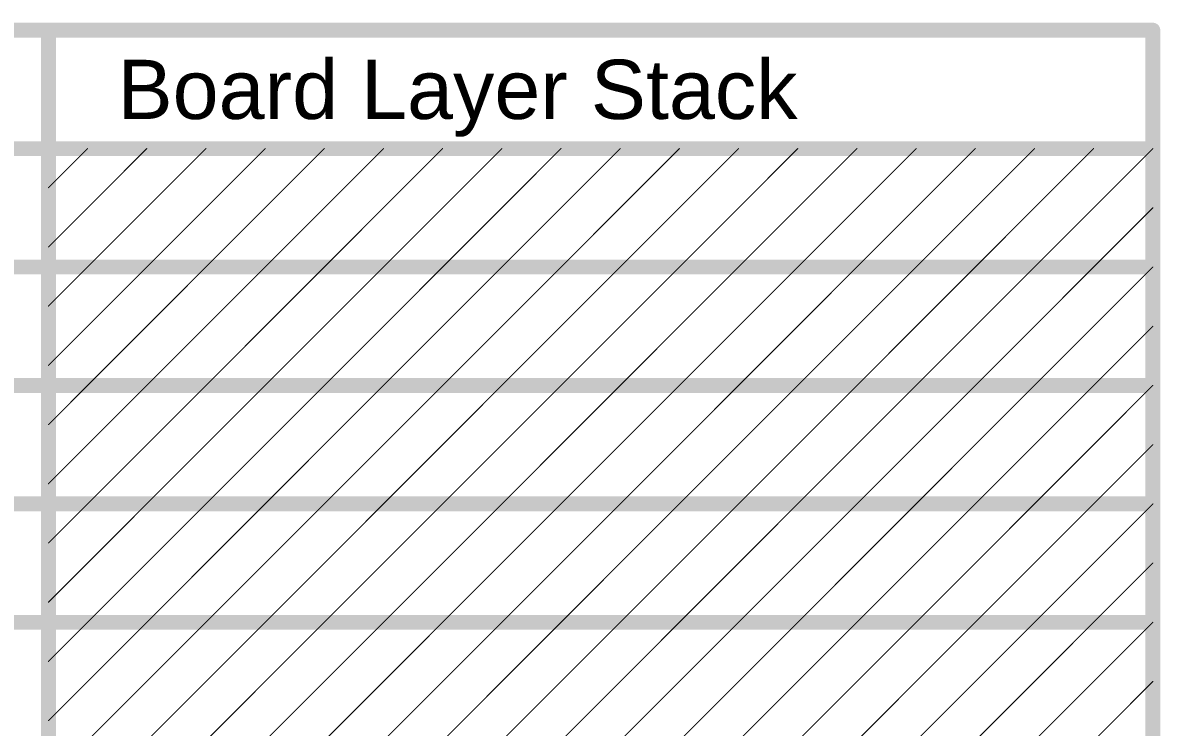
# Model space of a CAD drawing. Header units: inches. Extents: x -5 to 234, y -4 to 104.
# Drawn here: x 204.4 to 233.7, y 17.42 to 35.55 of the extents above; entities that cross this region are included whole.
import ezdxf

# ---------------------------------------------------------------- set-up
doc = ezdxf.new("R2010")
doc.units = ezdxf.units.IN
doc.layers.add('Dimension', color=6, linetype='Continuous')
doc.styles.add('Arial', font='', dxfattribs={"height": 0.2})
doc.styles.get('Arial').set_extended_font_data('Arial')

msp = doc.modelspace()

# ---------------------------------------------------------------- linework, layer by layer
at = {"layer": 'Dimension'}
for points in [[(118.22, 35.357, 0.381, 0.381, 0), (233.506, 35.357, 0.381, 0.381, 0)], [(205.066, -1.219, 0.381, 0.381, 0), (205.066, 35.357, 0.381, 0.381, 0)], [(233.506, -1.219, 0.381, 0.381, 0), (233.506, 35.357, 0.381, 0.381, 0)], [(118.22, 32.309, 0.381, 0.381, 0), (233.506, 32.309, 0.381, 0.381, 0)], [(205.066, 29.777, 0.0254, 0.0254, 0), (207.598, 32.309, 0.0254, 0.0254, 0)], [(205.066, 31.301, 0.0254, 0.0254, 0), (206.074, 32.309, 0.0254, 0.0254, 0)], [(206.074, 29.261, 0.0254, 0.0254, 0), (209.122, 32.309, 0.0254, 0.0254, 0)], [(207.598, 29.261, 0.0254, 0.0254, 0), (210.646, 32.309, 0.0254, 0.0254, 0)], [(209.122, 29.261, 0.0254, 0.0254, 0), (212.17, 32.309, 0.0254, 0.0254, 0)], [(210.646, 29.261, 0.0254, 0.0254, 0), (213.694, 32.309, 0.0254, 0.0254, 0)], [(212.17, 29.261, 0.0254, 0.0254, 0), (215.218, 32.309, 0.0254, 0.0254, 0)], [(213.694, 29.261, 0.0254, 0.0254, 0), (216.742, 32.309, 0.0254, 0.0254, 0)], [(215.218, 29.261, 0.0254, 0.0254, 0), (218.266, 32.309, 0.0254, 0.0254, 0)], [(216.742, 29.261, 0.0254, 0.0254, 0), (219.79, 32.309, 0.0254, 0.0254, 0)], [(218.266, 29.261, 0.0254, 0.0254, 0), (221.314, 32.309, 0.0254, 0.0254, 0)], [(219.79, 29.261, 0.0254, 0.0254, 0), (222.838, 32.309, 0.0254, 0.0254, 0)], [(221.314, 29.261, 0.0254, 0.0254, 0), (224.362, 32.309, 0.0254, 0.0254, 0)], [(222.838, 29.261, 0.0254, 0.0254, 0), (225.886, 32.309, 0.0254, 0.0254, 0)], [(224.362, 29.261, 0.0254, 0.0254, 0), (227.41, 32.309, 0.0254, 0.0254, 0)], [(225.886, 29.261, 0.0254, 0.0254, 0), (228.934, 32.309, 0.0254, 0.0254, 0)], [(227.41, 29.261, 0.0254, 0.0254, 0), (230.458, 32.309, 0.0254, 0.0254, 0)], [(228.934, 29.261, 0.0254, 0.0254, 0), (231.982, 32.309, 0.0254, 0.0254, 0)], [(230.458, 29.261, 0.0254, 0.0254, 0), (233.506, 32.309, 0.0254, 0.0254, 0)], [(231.982, 29.261, 0.0254, 0.0254, 0), (233.506, 30.785, 0.0254, 0.0254, 0)], [(190.591, 29.261, 0.381, 0.381, 0), (205.066, 29.261, 0.381, 0.381, 0)], [(205.066, 29.261, 0.381, 0.381, 0), (233.506, 29.261, 0.381, 0.381, 0)], [(205.066, 26.729, 0.0254, 0.0254, 0), (207.598, 29.261, 0.0254, 0.0254, 0)], [(205.066, 28.253, 0.0254, 0.0254, 0), (206.074, 29.261, 0.0254, 0.0254, 0)], [(206.074, 26.213, 0.0254, 0.0254, 0), (209.122, 29.261, 0.0254, 0.0254, 0)], [(207.598, 26.213, 0.0254, 0.0254, 0), (210.646, 29.261, 0.0254, 0.0254, 0)], [(209.122, 26.213, 0.0254, 0.0254, 0), (212.17, 29.261, 0.0254, 0.0254, 0)], [(210.646, 26.213, 0.0254, 0.0254, 0), (213.694, 29.261, 0.0254, 0.0254, 0)], [(212.17, 26.213, 0.0254, 0.0254, 0), (215.218, 29.261, 0.0254, 0.0254, 0)], [(213.694, 26.213, 0.0254, 0.0254, 0), (216.742, 29.261, 0.0254, 0.0254, 0)], [(215.218, 26.213, 0.0254, 0.0254, 0), (218.266, 29.261, 0.0254, 0.0254, 0)], [(216.742, 26.213, 0.0254, 0.0254, 0), (219.79, 29.261, 0.0254, 0.0254, 0)], [(218.266, 26.213, 0.0254, 0.0254, 0), (221.314, 29.261, 0.0254, 0.0254, 0)], [(219.79, 26.213, 0.0254, 0.0254, 0), (222.838, 29.261, 0.0254, 0.0254, 0)], [(221.314, 26.213, 0.0254, 0.0254, 0), (224.362, 29.261, 0.0254, 0.0254, 0)], [(222.838, 26.213, 0.0254, 0.0254, 0), (225.886, 29.261, 0.0254, 0.0254, 0)], [(224.362, 26.213, 0.0254, 0.0254, 0), (227.41, 29.261, 0.0254, 0.0254, 0)], [(225.886, 26.213, 0.0254, 0.0254, 0), (228.934, 29.261, 0.0254, 0.0254, 0)], [(227.41, 26.213, 0.0254, 0.0254, 0), (230.458, 29.261, 0.0254, 0.0254, 0)], [(228.934, 26.213, 0.0254, 0.0254, 0), (231.982, 29.261, 0.0254, 0.0254, 0)], [(230.458, 26.213, 0.0254, 0.0254, 0), (233.506, 29.261, 0.0254, 0.0254, 0)], [(231.982, 26.213, 0.0254, 0.0254, 0), (233.506, 27.737, 0.0254, 0.0254, 0)], [(190.591, 26.213, 0.381, 0.381, 0), (205.066, 26.213, 0.381, 0.381, 0)], [(205.066, 26.213, 0.381, 0.381, 0), (233.506, 26.213, 0.381, 0.381, 0)], [(205.066, 23.681, 0.0254, 0.0254, 0), (207.598, 26.213, 0.0254, 0.0254, 0)], [(205.066, 25.205, 0.0254, 0.0254, 0), (206.074, 26.213, 0.0254, 0.0254, 0)], [(206.074, 23.165, 0.0254, 0.0254, 0), (209.122, 26.213, 0.0254, 0.0254, 0)], [(207.598, 23.165, 0.0254, 0.0254, 0), (210.646, 26.213, 0.0254, 0.0254, 0)], [(209.122, 23.165, 0.0254, 0.0254, 0), (212.17, 26.213, 0.0254, 0.0254, 0)], [(210.646, 23.165, 0.0254, 0.0254, 0), (213.694, 26.213, 0.0254, 0.0254, 0)], [(212.17, 23.165, 0.0254, 0.0254, 0), (215.218, 26.213, 0.0254, 0.0254, 0)], [(213.694, 23.165, 0.0254, 0.0254, 0), (216.742, 26.213, 0.0254, 0.0254, 0)], [(215.218, 23.165, 0.0254, 0.0254, 0), (218.266, 26.213, 0.0254, 0.0254, 0)], [(216.742, 23.165, 0.0254, 0.0254, 0), (219.79, 26.213, 0.0254, 0.0254, 0)], [(218.266, 23.165, 0.0254, 0.0254, 0), (221.314, 26.213, 0.0254, 0.0254, 0)], [(219.79, 23.165, 0.0254, 0.0254, 0), (222.838, 26.213, 0.0254, 0.0254, 0)], [(221.314, 23.165, 0.0254, 0.0254, 0), (224.362, 26.213, 0.0254, 0.0254, 0)], [(222.838, 23.165, 0.0254, 0.0254, 0), (225.886, 26.213, 0.0254, 0.0254, 0)], [(224.362, 23.165, 0.0254, 0.0254, 0), (227.41, 26.213, 0.0254, 0.0254, 0)], [(225.886, 23.165, 0.0254, 0.0254, 0), (228.934, 26.213, 0.0254, 0.0254, 0)], [(227.41, 23.165, 0.0254, 0.0254, 0), (230.458, 26.213, 0.0254, 0.0254, 0)], [(228.934, 23.165, 0.0254, 0.0254, 0), (231.982, 26.213, 0.0254, 0.0254, 0)], [(230.458, 23.165, 0.0254, 0.0254, 0), (233.506, 26.213, 0.0254, 0.0254, 0)], [(231.982, 23.165, 0.0254, 0.0254, 0), (233.506, 24.689, 0.0254, 0.0254, 0)], [(190.591, 23.165, 0.381, 0.381, 0), (205.066, 23.165, 0.381, 0.381, 0)], [(205.066, 23.165, 0.381, 0.381, 0), (233.506, 23.165, 0.381, 0.381, 0)], [(205.066, 20.633, 0.0254, 0.0254, 0), (207.598, 23.165, 0.0254, 0.0254, 0)], [(205.066, 22.157, 0.0254, 0.0254, 0), (206.074, 23.165, 0.0254, 0.0254, 0)], [(206.074, 20.117, 0.0254, 0.0254, 0), (209.122, 23.165, 0.0254, 0.0254, 0)], [(207.598, 20.117, 0.0254, 0.0254, 0), (210.646, 23.165, 0.0254, 0.0254, 0)], [(209.122, 20.117, 0.0254, 0.0254, 0), (212.17, 23.165, 0.0254, 0.0254, 0)], [(210.646, 20.117, 0.0254, 0.0254, 0), (213.694, 23.165, 0.0254, 0.0254, 0)], [(212.17, 20.117, 0.0254, 0.0254, 0), (215.218, 23.165, 0.0254, 0.0254, 0)], [(213.694, 20.117, 0.0254, 0.0254, 0), (216.742, 23.165, 0.0254, 0.0254, 0)], [(215.218, 20.117, 0.0254, 0.0254, 0), (218.266, 23.165, 0.0254, 0.0254, 0)], [(216.742, 20.117, 0.0254, 0.0254, 0), (219.79, 23.165, 0.0254, 0.0254, 0)], [(218.266, 20.117, 0.0254, 0.0254, 0), (221.314, 23.165, 0.0254, 0.0254, 0)], [(219.79, 20.117, 0.0254, 0.0254, 0), (222.838, 23.165, 0.0254, 0.0254, 0)], [(221.314, 20.117, 0.0254, 0.0254, 0), (224.362, 23.165, 0.0254, 0.0254, 0)], [(222.838, 20.117, 0.0254, 0.0254, 0), (225.886, 23.165, 0.0254, 0.0254, 0)], [(224.362, 20.117, 0.0254, 0.0254, 0), (227.41, 23.165, 0.0254, 0.0254, 0)], [(225.886, 20.117, 0.0254, 0.0254, 0), (228.934, 23.165, 0.0254, 0.0254, 0)], [(227.41, 20.117, 0.0254, 0.0254, 0), (230.458, 23.165, 0.0254, 0.0254, 0)], [(228.934, 20.117, 0.0254, 0.0254, 0), (231.982, 23.165, 0.0254, 0.0254, 0)], [(230.458, 20.117, 0.0254, 0.0254, 0), (233.506, 23.165, 0.0254, 0.0254, 0)], [(231.982, 20.117, 0.0254, 0.0254, 0), (233.506, 21.641, 0.0254, 0.0254, 0)], [(190.591, 20.117, 0.381, 0.381, 0), (205.066, 20.117, 0.381, 0.381, 0)], [(205.066, 20.117, 0.381, 0.381, 0), (233.506, 20.117, 0.381, 0.381, 0)], [(205.066, 17.585, 0.0254, 0.0254, 0), (207.598, 20.117, 0.0254, 0.0254, 0)], [(205.066, 19.109, 0.0254, 0.0254, 0), (206.074, 20.117, 0.0254, 0.0254, 0)], [(206.074, 17.069, 0.0254, 0.0254, 0), (209.122, 20.117, 0.0254, 0.0254, 0)], [(207.598, 17.069, 0.0254, 0.0254, 0), (210.646, 20.117, 0.0254, 0.0254, 0)], [(209.122, 17.069, 0.0254, 0.0254, 0), (212.17, 20.117, 0.0254, 0.0254, 0)], [(210.646, 17.069, 0.0254, 0.0254, 0), (213.694, 20.117, 0.0254, 0.0254, 0)], [(212.17, 17.069, 0.0254, 0.0254, 0), (215.218, 20.117, 0.0254, 0.0254, 0)], [(213.694, 17.069, 0.0254, 0.0254, 0), (216.742, 20.117, 0.0254, 0.0254, 0)], [(215.218, 17.069, 0.0254, 0.0254, 0), (218.266, 20.117, 0.0254, 0.0254, 0)], [(216.742, 17.069, 0.0254, 0.0254, 0), (219.79, 20.117, 0.0254, 0.0254, 0)], [(218.266, 17.069, 0.0254, 0.0254, 0), (221.314, 20.117, 0.0254, 0.0254, 0)], [(219.79, 17.069, 0.0254, 0.0254, 0), (222.838, 20.117, 0.0254, 0.0254, 0)], [(221.314, 17.069, 0.0254, 0.0254, 0), (224.362, 20.117, 0.0254, 0.0254, 0)], [(222.838, 17.069, 0.0254, 0.0254, 0), (225.886, 20.117, 0.0254, 0.0254, 0)], [(224.362, 17.069, 0.0254, 0.0254, 0), (227.41, 20.117, 0.0254, 0.0254, 0)], [(225.886, 17.069, 0.0254, 0.0254, 0), (228.934, 20.117, 0.0254, 0.0254, 0)], [(227.41, 17.069, 0.0254, 0.0254, 0), (230.458, 20.117, 0.0254, 0.0254, 0)], [(228.934, 17.069, 0.0254, 0.0254, 0), (231.982, 20.117, 0.0254, 0.0254, 0)], [(230.458, 17.069, 0.0254, 0.0254, 0), (233.506, 20.117, 0.0254, 0.0254, 0)], [(231.982, 17.069, 0.0254, 0.0254, 0), (233.506, 18.593, 0.0254, 0.0254, 0)]]:
    msp.add_lwpolyline(points, format="xyseb", dxfattribs=at)
for points in [[(204.971, 35.357, 0.191, 0.191, 1), (205.161, 35.357, 0.191, 0.191, 1)], [(233.411, 35.357, 0.191, 0.191, 1), (233.601, 35.357, 0.191, 0.191, 1)], [(233.411, 35.357, 0.191, 0.191, 1), (233.601, 35.357, 0.191, 0.191, 1)], [(206.068, 32.309, 0.0127, 0.0127, 1), (206.08, 32.309, 0.0127, 0.0127, 1)], [(207.592, 32.309, 0.0127, 0.0127, 1), (207.604, 32.309, 0.0127, 0.0127, 1)], [(209.116, 32.309, 0.0127, 0.0127, 1), (209.128, 32.309, 0.0127, 0.0127, 1)], [(210.64, 32.309, 0.0127, 0.0127, 1), (210.652, 32.309, 0.0127, 0.0127, 1)], [(212.164, 32.309, 0.0127, 0.0127, 1), (212.176, 32.309, 0.0127, 0.0127, 1)], [(213.688, 32.309, 0.0127, 0.0127, 1), (213.7, 32.309, 0.0127, 0.0127, 1)], [(215.212, 32.309, 0.0127, 0.0127, 1), (215.224, 32.309, 0.0127, 0.0127, 1)], [(216.736, 32.309, 0.0127, 0.0127, 1), (216.748, 32.309, 0.0127, 0.0127, 1)], [(218.26, 32.309, 0.0127, 0.0127, 1), (218.272, 32.309, 0.0127, 0.0127, 1)], [(219.784, 32.309, 0.0127, 0.0127, 1), (219.796, 32.309, 0.0127, 0.0127, 1)], [(221.308, 32.309, 0.0127, 0.0127, 1), (221.32, 32.309, 0.0127, 0.0127, 1)], [(222.832, 32.309, 0.0127, 0.0127, 1), (222.844, 32.309, 0.0127, 0.0127, 1)], [(224.356, 32.309, 0.0127, 0.0127, 1), (224.368, 32.309, 0.0127, 0.0127, 1)], [(225.88, 32.309, 0.0127, 0.0127, 1), (225.892, 32.309, 0.0127, 0.0127, 1)], [(227.404, 32.309, 0.0127, 0.0127, 1), (227.416, 32.309, 0.0127, 0.0127, 1)], [(228.928, 32.309, 0.0127, 0.0127, 1), (228.94, 32.309, 0.0127, 0.0127, 1)], [(230.452, 32.309, 0.0127, 0.0127, 1), (230.464, 32.309, 0.0127, 0.0127, 1)], [(231.976, 32.309, 0.0127, 0.0127, 1), (231.988, 32.309, 0.0127, 0.0127, 1)], [(233.411, 32.309, 0.191, 0.191, 1), (233.601, 32.309, 0.191, 0.191, 1)], [(233.5, 32.309, 0.0127, 0.0127, 1), (233.512, 32.309, 0.0127, 0.0127, 1)], [(205.06, 31.301, 0.0127, 0.0127, 1), (205.072, 31.301, 0.0127, 0.0127, 1)], [(233.5, 30.785, 0.0127, 0.0127, 1), (233.512, 30.785, 0.0127, 0.0127, 1)], [(205.06, 29.777, 0.0127, 0.0127, 1), (205.072, 29.777, 0.0127, 0.0127, 1)], [(204.971, 29.261, 0.191, 0.191, 1), (205.161, 29.261, 0.191, 0.191, 1)], [(204.971, 29.261, 0.191, 0.191, 1), (205.161, 29.261, 0.191, 0.191, 1)], [(233.411, 29.261, 0.191, 0.191, 1), (233.601, 29.261, 0.191, 0.191, 1)], [(206.068, 29.261, 0.0127, 0.0127, 1), (206.08, 29.261, 0.0127, 0.0127, 1)], [(206.068, 29.261, 0.0127, 0.0127, 1), (206.08, 29.261, 0.0127, 0.0127, 1)], [(207.592, 29.261, 0.0127, 0.0127, 1), (207.604, 29.261, 0.0127, 0.0127, 1)], [(207.592, 29.261, 0.0127, 0.0127, 1), (207.604, 29.261, 0.0127, 0.0127, 1)], [(209.116, 29.261, 0.0127, 0.0127, 1), (209.128, 29.261, 0.0127, 0.0127, 1)], [(209.116, 29.261, 0.0127, 0.0127, 1), (209.128, 29.261, 0.0127, 0.0127, 1)], [(210.64, 29.261, 0.0127, 0.0127, 1), (210.652, 29.261, 0.0127, 0.0127, 1)], [(210.64, 29.261, 0.0127, 0.0127, 1), (210.652, 29.261, 0.0127, 0.0127, 1)], [(212.164, 29.261, 0.0127, 0.0127, 1), (212.176, 29.261, 0.0127, 0.0127, 1)], [(212.164, 29.261, 0.0127, 0.0127, 1), (212.176, 29.261, 0.0127, 0.0127, 1)], [(213.688, 29.261, 0.0127, 0.0127, 1), (213.7, 29.261, 0.0127, 0.0127, 1)], [(213.688, 29.261, 0.0127, 0.0127, 1), (213.7, 29.261, 0.0127, 0.0127, 1)], [(215.212, 29.261, 0.0127, 0.0127, 1), (215.224, 29.261, 0.0127, 0.0127, 1)], [(215.212, 29.261, 0.0127, 0.0127, 1), (215.224, 29.261, 0.0127, 0.0127, 1)], [(216.736, 29.261, 0.0127, 0.0127, 1), (216.748, 29.261, 0.0127, 0.0127, 1)], [(216.736, 29.261, 0.0127, 0.0127, 1), (216.748, 29.261, 0.0127, 0.0127, 1)], [(218.26, 29.261, 0.0127, 0.0127, 1), (218.272, 29.261, 0.0127, 0.0127, 1)], [(218.26, 29.261, 0.0127, 0.0127, 1), (218.272, 29.261, 0.0127, 0.0127, 1)], [(219.784, 29.261, 0.0127, 0.0127, 1), (219.796, 29.261, 0.0127, 0.0127, 1)], [(219.784, 29.261, 0.0127, 0.0127, 1), (219.796, 29.261, 0.0127, 0.0127, 1)], [(221.308, 29.261, 0.0127, 0.0127, 1), (221.32, 29.261, 0.0127, 0.0127, 1)], [(221.308, 29.261, 0.0127, 0.0127, 1), (221.32, 29.261, 0.0127, 0.0127, 1)], [(222.832, 29.261, 0.0127, 0.0127, 1), (222.844, 29.261, 0.0127, 0.0127, 1)], [(222.832, 29.261, 0.0127, 0.0127, 1), (222.844, 29.261, 0.0127, 0.0127, 1)], [(224.356, 29.261, 0.0127, 0.0127, 1), (224.368, 29.261, 0.0127, 0.0127, 1)], [(224.356, 29.261, 0.0127, 0.0127, 1), (224.368, 29.261, 0.0127, 0.0127, 1)], [(225.88, 29.261, 0.0127, 0.0127, 1), (225.892, 29.261, 0.0127, 0.0127, 1)], [(225.88, 29.261, 0.0127, 0.0127, 1), (225.892, 29.261, 0.0127, 0.0127, 1)], [(227.404, 29.261, 0.0127, 0.0127, 1), (227.416, 29.261, 0.0127, 0.0127, 1)], [(227.404, 29.261, 0.0127, 0.0127, 1), (227.416, 29.261, 0.0127, 0.0127, 1)], [(228.928, 29.261, 0.0127, 0.0127, 1), (228.94, 29.261, 0.0127, 0.0127, 1)], [(228.928, 29.261, 0.0127, 0.0127, 1), (228.94, 29.261, 0.0127, 0.0127, 1)], [(230.452, 29.261, 0.0127, 0.0127, 1), (230.464, 29.261, 0.0127, 0.0127, 1)], [(230.452, 29.261, 0.0127, 0.0127, 1), (230.464, 29.261, 0.0127, 0.0127, 1)], [(231.976, 29.261, 0.0127, 0.0127, 1), (231.988, 29.261, 0.0127, 0.0127, 1)], [(231.976, 29.261, 0.0127, 0.0127, 1), (231.988, 29.261, 0.0127, 0.0127, 1)], [(233.5, 29.261, 0.0127, 0.0127, 1), (233.512, 29.261, 0.0127, 0.0127, 1)], [(205.06, 28.253, 0.0127, 0.0127, 1), (205.072, 28.253, 0.0127, 0.0127, 1)], [(233.5, 27.737, 0.0127, 0.0127, 1), (233.512, 27.737, 0.0127, 0.0127, 1)], [(205.06, 26.729, 0.0127, 0.0127, 1), (205.072, 26.729, 0.0127, 0.0127, 1)], [(204.971, 26.213, 0.191, 0.191, 1), (205.161, 26.213, 0.191, 0.191, 1)], [(204.971, 26.213, 0.191, 0.191, 1), (205.161, 26.213, 0.191, 0.191, 1)], [(233.411, 26.213, 0.191, 0.191, 1), (233.601, 26.213, 0.191, 0.191, 1)], [(206.068, 26.213, 0.0127, 0.0127, 1), (206.08, 26.213, 0.0127, 0.0127, 1)], [(206.068, 26.213, 0.0127, 0.0127, 1), (206.08, 26.213, 0.0127, 0.0127, 1)], [(207.592, 26.213, 0.0127, 0.0127, 1), (207.604, 26.213, 0.0127, 0.0127, 1)], [(207.592, 26.213, 0.0127, 0.0127, 1), (207.604, 26.213, 0.0127, 0.0127, 1)], [(209.116, 26.213, 0.0127, 0.0127, 1), (209.128, 26.213, 0.0127, 0.0127, 1)], [(209.116, 26.213, 0.0127, 0.0127, 1), (209.128, 26.213, 0.0127, 0.0127, 1)], [(210.64, 26.213, 0.0127, 0.0127, 1), (210.652, 26.213, 0.0127, 0.0127, 1)], [(210.64, 26.213, 0.0127, 0.0127, 1), (210.652, 26.213, 0.0127, 0.0127, 1)], [(212.164, 26.213, 0.0127, 0.0127, 1), (212.176, 26.213, 0.0127, 0.0127, 1)], [(212.164, 26.213, 0.0127, 0.0127, 1), (212.176, 26.213, 0.0127, 0.0127, 1)], [(213.688, 26.213, 0.0127, 0.0127, 1), (213.7, 26.213, 0.0127, 0.0127, 1)], [(213.688, 26.213, 0.0127, 0.0127, 1), (213.7, 26.213, 0.0127, 0.0127, 1)], [(215.212, 26.213, 0.0127, 0.0127, 1), (215.224, 26.213, 0.0127, 0.0127, 1)], [(215.212, 26.213, 0.0127, 0.0127, 1), (215.224, 26.213, 0.0127, 0.0127, 1)], [(216.736, 26.213, 0.0127, 0.0127, 1), (216.748, 26.213, 0.0127, 0.0127, 1)], [(216.736, 26.213, 0.0127, 0.0127, 1), (216.748, 26.213, 0.0127, 0.0127, 1)], [(218.26, 26.213, 0.0127, 0.0127, 1), (218.272, 26.213, 0.0127, 0.0127, 1)], [(218.26, 26.213, 0.0127, 0.0127, 1), (218.272, 26.213, 0.0127, 0.0127, 1)], [(219.784, 26.213, 0.0127, 0.0127, 1), (219.796, 26.213, 0.0127, 0.0127, 1)], [(219.784, 26.213, 0.0127, 0.0127, 1), (219.796, 26.213, 0.0127, 0.0127, 1)], [(221.308, 26.213, 0.0127, 0.0127, 1), (221.32, 26.213, 0.0127, 0.0127, 1)], [(221.308, 26.213, 0.0127, 0.0127, 1), (221.32, 26.213, 0.0127, 0.0127, 1)], [(222.832, 26.213, 0.0127, 0.0127, 1), (222.844, 26.213, 0.0127, 0.0127, 1)], [(222.832, 26.213, 0.0127, 0.0127, 1), (222.844, 26.213, 0.0127, 0.0127, 1)], [(224.356, 26.213, 0.0127, 0.0127, 1), (224.368, 26.213, 0.0127, 0.0127, 1)], [(224.356, 26.213, 0.0127, 0.0127, 1), (224.368, 26.213, 0.0127, 0.0127, 1)], [(225.88, 26.213, 0.0127, 0.0127, 1), (225.892, 26.213, 0.0127, 0.0127, 1)], [(225.88, 26.213, 0.0127, 0.0127, 1), (225.892, 26.213, 0.0127, 0.0127, 1)], [(227.404, 26.213, 0.0127, 0.0127, 1), (227.416, 26.213, 0.0127, 0.0127, 1)], [(227.404, 26.213, 0.0127, 0.0127, 1), (227.416, 26.213, 0.0127, 0.0127, 1)], [(228.928, 26.213, 0.0127, 0.0127, 1), (228.94, 26.213, 0.0127, 0.0127, 1)], [(228.928, 26.213, 0.0127, 0.0127, 1), (228.94, 26.213, 0.0127, 0.0127, 1)], [(230.452, 26.213, 0.0127, 0.0127, 1), (230.464, 26.213, 0.0127, 0.0127, 1)], [(230.452, 26.213, 0.0127, 0.0127, 1), (230.464, 26.213, 0.0127, 0.0127, 1)], [(231.976, 26.213, 0.0127, 0.0127, 1), (231.988, 26.213, 0.0127, 0.0127, 1)], [(231.976, 26.213, 0.0127, 0.0127, 1), (231.988, 26.213, 0.0127, 0.0127, 1)], [(233.5, 26.213, 0.0127, 0.0127, 1), (233.512, 26.213, 0.0127, 0.0127, 1)], [(205.06, 25.205, 0.0127, 0.0127, 1), (205.072, 25.205, 0.0127, 0.0127, 1)], [(233.5, 24.689, 0.0127, 0.0127, 1), (233.512, 24.689, 0.0127, 0.0127, 1)], [(205.06, 23.681, 0.0127, 0.0127, 1), (205.072, 23.681, 0.0127, 0.0127, 1)], [(204.971, 23.165, 0.191, 0.191, 1), (205.161, 23.165, 0.191, 0.191, 1)], [(204.971, 23.165, 0.191, 0.191, 1), (205.161, 23.165, 0.191, 0.191, 1)], [(206.068, 23.165, 0.0127, 0.0127, 1), (206.08, 23.165, 0.0127, 0.0127, 1)], [(206.068, 23.165, 0.0127, 0.0127, 1), (206.08, 23.165, 0.0127, 0.0127, 1)], [(207.592, 23.165, 0.0127, 0.0127, 1), (207.604, 23.165, 0.0127, 0.0127, 1)], [(207.592, 23.165, 0.0127, 0.0127, 1), (207.604, 23.165, 0.0127, 0.0127, 1)], [(209.116, 23.165, 0.0127, 0.0127, 1), (209.128, 23.165, 0.0127, 0.0127, 1)], [(209.116, 23.165, 0.0127, 0.0127, 1), (209.128, 23.165, 0.0127, 0.0127, 1)], [(210.64, 23.165, 0.0127, 0.0127, 1), (210.652, 23.165, 0.0127, 0.0127, 1)], [(210.64, 23.165, 0.0127, 0.0127, 1), (210.652, 23.165, 0.0127, 0.0127, 1)], [(212.164, 23.165, 0.0127, 0.0127, 1), (212.176, 23.165, 0.0127, 0.0127, 1)], [(212.164, 23.165, 0.0127, 0.0127, 1), (212.176, 23.165, 0.0127, 0.0127, 1)], [(213.688, 23.165, 0.0127, 0.0127, 1), (213.7, 23.165, 0.0127, 0.0127, 1)], [(213.688, 23.165, 0.0127, 0.0127, 1), (213.7, 23.165, 0.0127, 0.0127, 1)], [(215.212, 23.165, 0.0127, 0.0127, 1), (215.224, 23.165, 0.0127, 0.0127, 1)], [(215.212, 23.165, 0.0127, 0.0127, 1), (215.224, 23.165, 0.0127, 0.0127, 1)], [(216.736, 23.165, 0.0127, 0.0127, 1), (216.748, 23.165, 0.0127, 0.0127, 1)], [(216.736, 23.165, 0.0127, 0.0127, 1), (216.748, 23.165, 0.0127, 0.0127, 1)], [(218.26, 23.165, 0.0127, 0.0127, 1), (218.272, 23.165, 0.0127, 0.0127, 1)], [(218.26, 23.165, 0.0127, 0.0127, 1), (218.272, 23.165, 0.0127, 0.0127, 1)], [(219.784, 23.165, 0.0127, 0.0127, 1), (219.796, 23.165, 0.0127, 0.0127, 1)], [(219.784, 23.165, 0.0127, 0.0127, 1), (219.796, 23.165, 0.0127, 0.0127, 1)], [(221.308, 23.165, 0.0127, 0.0127, 1), (221.32, 23.165, 0.0127, 0.0127, 1)], [(221.308, 23.165, 0.0127, 0.0127, 1), (221.32, 23.165, 0.0127, 0.0127, 1)], [(222.832, 23.165, 0.0127, 0.0127, 1), (222.844, 23.165, 0.0127, 0.0127, 1)], [(222.832, 23.165, 0.0127, 0.0127, 1), (222.844, 23.165, 0.0127, 0.0127, 1)], [(224.356, 23.165, 0.0127, 0.0127, 1), (224.368, 23.165, 0.0127, 0.0127, 1)], [(224.356, 23.165, 0.0127, 0.0127, 1), (224.368, 23.165, 0.0127, 0.0127, 1)], [(225.88, 23.165, 0.0127, 0.0127, 1), (225.892, 23.165, 0.0127, 0.0127, 1)], [(225.88, 23.165, 0.0127, 0.0127, 1), (225.892, 23.165, 0.0127, 0.0127, 1)], [(227.404, 23.165, 0.0127, 0.0127, 1), (227.416, 23.165, 0.0127, 0.0127, 1)], [(227.404, 23.165, 0.0127, 0.0127, 1), (227.416, 23.165, 0.0127, 0.0127, 1)], [(228.928, 23.165, 0.0127, 0.0127, 1), (228.94, 23.165, 0.0127, 0.0127, 1)], [(228.928, 23.165, 0.0127, 0.0127, 1), (228.94, 23.165, 0.0127, 0.0127, 1)], [(230.452, 23.165, 0.0127, 0.0127, 1), (230.464, 23.165, 0.0127, 0.0127, 1)], [(230.452, 23.165, 0.0127, 0.0127, 1), (230.464, 23.165, 0.0127, 0.0127, 1)], [(231.976, 23.165, 0.0127, 0.0127, 1), (231.988, 23.165, 0.0127, 0.0127, 1)], [(231.976, 23.165, 0.0127, 0.0127, 1), (231.988, 23.165, 0.0127, 0.0127, 1)], [(233.411, 23.165, 0.191, 0.191, 1), (233.601, 23.165, 0.191, 0.191, 1)], [(233.5, 23.165, 0.0127, 0.0127, 1), (233.512, 23.165, 0.0127, 0.0127, 1)], [(205.06, 22.157, 0.0127, 0.0127, 1), (205.072, 22.157, 0.0127, 0.0127, 1)], [(233.5, 21.641, 0.0127, 0.0127, 1), (233.512, 21.641, 0.0127, 0.0127, 1)], [(205.06, 20.633, 0.0127, 0.0127, 1), (205.072, 20.633, 0.0127, 0.0127, 1)], [(204.971, 20.117, 0.191, 0.191, 1), (205.161, 20.117, 0.191, 0.191, 1)], [(204.971, 20.117, 0.191, 0.191, 1), (205.161, 20.117, 0.191, 0.191, 1)], [(233.411, 20.117, 0.191, 0.191, 1), (233.601, 20.117, 0.191, 0.191, 1)], [(206.068, 20.117, 0.0127, 0.0127, 1), (206.08, 20.117, 0.0127, 0.0127, 1)], [(206.068, 20.117, 0.0127, 0.0127, 1), (206.08, 20.117, 0.0127, 0.0127, 1)], [(207.592, 20.117, 0.0127, 0.0127, 1), (207.604, 20.117, 0.0127, 0.0127, 1)], [(207.592, 20.117, 0.0127, 0.0127, 1), (207.604, 20.117, 0.0127, 0.0127, 1)], [(209.116, 20.117, 0.0127, 0.0127, 1), (209.128, 20.117, 0.0127, 0.0127, 1)], [(209.116, 20.117, 0.0127, 0.0127, 1), (209.128, 20.117, 0.0127, 0.0127, 1)], [(210.64, 20.117, 0.0127, 0.0127, 1), (210.652, 20.117, 0.0127, 0.0127, 1)], [(210.64, 20.117, 0.0127, 0.0127, 1), (210.652, 20.117, 0.0127, 0.0127, 1)], [(212.164, 20.117, 0.0127, 0.0127, 1), (212.176, 20.117, 0.0127, 0.0127, 1)], [(212.164, 20.117, 0.0127, 0.0127, 1), (212.176, 20.117, 0.0127, 0.0127, 1)], [(213.688, 20.117, 0.0127, 0.0127, 1), (213.7, 20.117, 0.0127, 0.0127, 1)], [(213.688, 20.117, 0.0127, 0.0127, 1), (213.7, 20.117, 0.0127, 0.0127, 1)], [(215.212, 20.117, 0.0127, 0.0127, 1), (215.224, 20.117, 0.0127, 0.0127, 1)], [(215.212, 20.117, 0.0127, 0.0127, 1), (215.224, 20.117, 0.0127, 0.0127, 1)], [(216.736, 20.117, 0.0127, 0.0127, 1), (216.748, 20.117, 0.0127, 0.0127, 1)], [(216.736, 20.117, 0.0127, 0.0127, 1), (216.748, 20.117, 0.0127, 0.0127, 1)], [(218.26, 20.117, 0.0127, 0.0127, 1), (218.272, 20.117, 0.0127, 0.0127, 1)], [(218.26, 20.117, 0.0127, 0.0127, 1), (218.272, 20.117, 0.0127, 0.0127, 1)], [(219.784, 20.117, 0.0127, 0.0127, 1), (219.796, 20.117, 0.0127, 0.0127, 1)], [(219.784, 20.117, 0.0127, 0.0127, 1), (219.796, 20.117, 0.0127, 0.0127, 1)], [(221.308, 20.117, 0.0127, 0.0127, 1), (221.32, 20.117, 0.0127, 0.0127, 1)], [(221.308, 20.117, 0.0127, 0.0127, 1), (221.32, 20.117, 0.0127, 0.0127, 1)], [(222.832, 20.117, 0.0127, 0.0127, 1), (222.844, 20.117, 0.0127, 0.0127, 1)], [(222.832, 20.117, 0.0127, 0.0127, 1), (222.844, 20.117, 0.0127, 0.0127, 1)], [(224.356, 20.117, 0.0127, 0.0127, 1), (224.368, 20.117, 0.0127, 0.0127, 1)], [(224.356, 20.117, 0.0127, 0.0127, 1), (224.368, 20.117, 0.0127, 0.0127, 1)], [(225.88, 20.117, 0.0127, 0.0127, 1), (225.892, 20.117, 0.0127, 0.0127, 1)], [(225.88, 20.117, 0.0127, 0.0127, 1), (225.892, 20.117, 0.0127, 0.0127, 1)], [(227.404, 20.117, 0.0127, 0.0127, 1), (227.416, 20.117, 0.0127, 0.0127, 1)], [(227.404, 20.117, 0.0127, 0.0127, 1), (227.416, 20.117, 0.0127, 0.0127, 1)], [(228.928, 20.117, 0.0127, 0.0127, 1), (228.94, 20.117, 0.0127, 0.0127, 1)], [(228.928, 20.117, 0.0127, 0.0127, 1), (228.94, 20.117, 0.0127, 0.0127, 1)], [(230.452, 20.117, 0.0127, 0.0127, 1), (230.464, 20.117, 0.0127, 0.0127, 1)], [(230.452, 20.117, 0.0127, 0.0127, 1), (230.464, 20.117, 0.0127, 0.0127, 1)], [(231.976, 20.117, 0.0127, 0.0127, 1), (231.988, 20.117, 0.0127, 0.0127, 1)], [(231.976, 20.117, 0.0127, 0.0127, 1), (231.988, 20.117, 0.0127, 0.0127, 1)], [(233.5, 20.117, 0.0127, 0.0127, 1), (233.512, 20.117, 0.0127, 0.0127, 1)], [(205.06, 19.109, 0.0127, 0.0127, 1), (205.072, 19.109, 0.0127, 0.0127, 1)], [(233.5, 18.593, 0.0127, 0.0127, 1), (233.512, 18.593, 0.0127, 0.0127, 1)], [(205.06, 17.585, 0.0127, 0.0127, 1), (205.072, 17.585, 0.0127, 0.0127, 1)]]:
    msp.add_lwpolyline(points, format="xyseb", close=True, dxfattribs=at)

# ---------------------------------------------------------------- texts
at = {"layer": 'Dimension', "style": 'Arial'}
msp.add_text('Board Layer Stack', height=1.524, dxfattribs=at).set_placement((206.844, 33.071))

doc.saveas('drawing.dxf')
